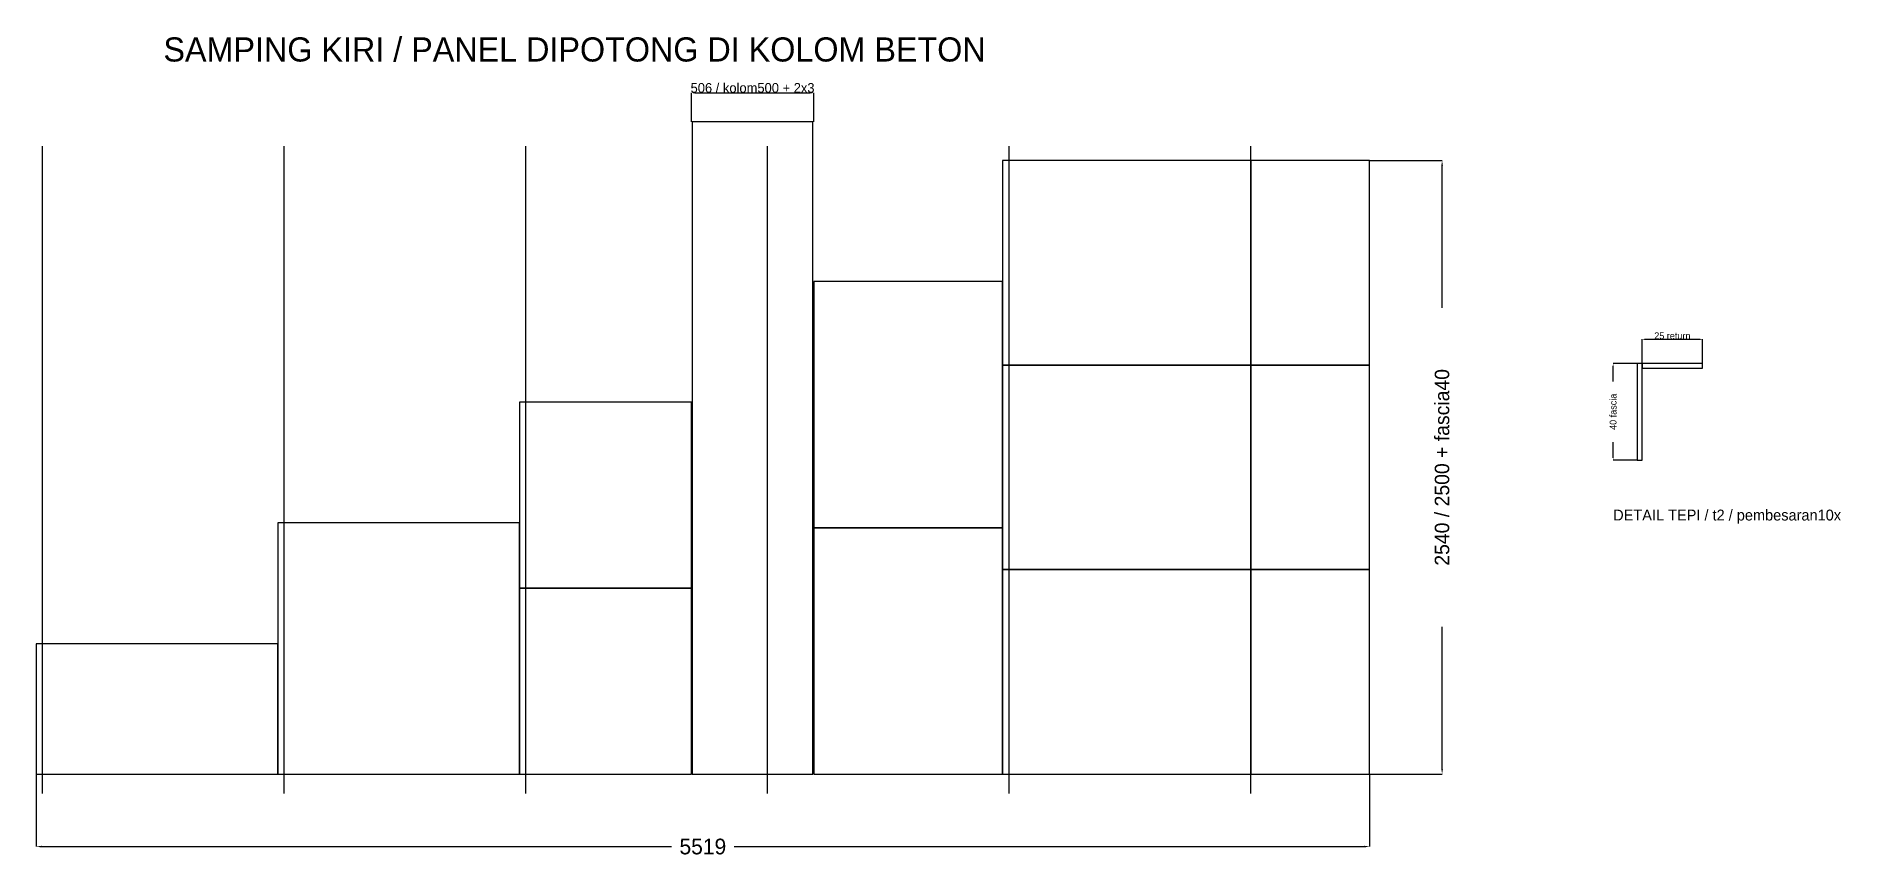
# Model space of a CAD drawing. Header units: millimetres. Extents: x -27 to 7443, y -343 to 3055.
import ezdxf

# ---------------------------------------------------------------- set-up
doc = ezdxf.new("R2010")
doc.units = ezdxf.units.MM
for name, color, linetype in [('context', 7, 'Continuous'), ('detail', 7, 'Continuous'), ('grid', 7, 'Continuous')]:
    doc.layers.add(name, color=color, linetype=linetype)
doc.dimstyles.get("Standard").update_dxf_attribs({"dimtxt": 2.5, "dimasz": 2.5, "dimexe": 1.25, "dimexo": 0.625, "dimtad": 1, "dimcen": 2.5, "dimazin": 3, "dimtfac": 1, "dimtmove": 0, "dimatfit": 3})

# ---------------------------------------------------------------- blocks, each defined once
blk = doc.blocks.new('_CLOSEDFILLED')
at = {"color": 0, "linetype": 'BYBLOCK'}
blk.add_solid([(-1, 0.16), (0, 0), (-1, -0.16)], dxfattribs=at)
blk = doc.blocks.new('*D1')
for p, q in [((-27, 0), (-27, -300)), ((5492, 0), (5492, -300)), ((-4.25, -300), (2602.5, -300)), ((2862.5, -300), (5469.25, -300))]:
    blk.add_line(p, q)
at = {"layer": 'Defpoints'}
for p in [(-27, 0), (5492, 0), (-27, -300)]:
    blk.add_point(p, dxfattribs=at)
at = {"xscale": 22.75, "yscale": 22.75, "rotation": 180}
blk.add_blockref('_CLOSEDFILLED', (-27, -300), dxfattribs=at)
at = {"xscale": 22.75, "yscale": 22.75}
blk.add_blockref('_CLOSEDFILLED', (5492, -300), dxfattribs=at)
at = {"insert": (2732.5, -300), "char_height": 65, "attachment_point": 5}
blk.add_mtext('5519', dxfattribs=at)
blk = doc.blocks.new('*D2')
for p, q in [((5492, 2540), (5792, 2540)), ((5792, 1930), (5792, 2519)), ((5792, 21), (5792, 610)), ((5492, 0), (5792, 0))]:
    blk.add_line(p, q)
at = {"layer": 'Defpoints'}
for p in [(5492, 2540), (5492, 0), (5792, 0)]:
    blk.add_point(p, dxfattribs=at)
at = {"xscale": 21, "yscale": 21}
for p, rotation in [((5792, 2540), 90), ((5792, 0), 270)]:
    blk.add_blockref('_CLOSEDFILLED', p, dxfattribs=dict(at, rotation=rotation))
at = {"insert": (5792, 1270), "char_height": 60, "attachment_point": 5, "rotation": 90}
blk.add_mtext('2540 / 2500 + fascia40', dxfattribs=at)
blk = doc.blocks.new('*D3')
for p, q in [((2685.15504, 2700), (2685.15504, 2820)), ((2699.15504, 2820), (3177.14896, 2820)), ((3191.14896, 2700), (3191.14896, 2820))]:
    blk.add_line(p, q)
at = {"layer": 'Defpoints'}
for p in [(2685.15504, 2820), (2685.15504, 2700), (3191.14896, 2700)]:
    blk.add_point(p, dxfattribs=at)
at = {"xscale": 14, "yscale": 14, "rotation": 180}
blk.add_blockref('_CLOSEDFILLED', (2685.15504, 2820), dxfattribs=at)
at = {"xscale": 14, "yscale": 14}
blk.add_blockref('_CLOSEDFILLED', (3191.14896, 2820), dxfattribs=at)
at = {"insert": (2938.152, 2840.625), "char_height": 40, "attachment_point": 5}
blk.add_mtext('506 / kolom500 + 2x3', dxfattribs=at)
blk = doc.blocks.new('*D4')
for p, q in [((6600, 1700), (6500, 1700)), ((6500, 1626), (6500, 1690.2)), ((6500, 1309.8), (6500, 1374)), ((6600, 1300), (6500, 1300))]:
    blk.add_line(p, q)
at = {"layer": 'Defpoints'}
for p in [(6600, 1700), (6500, 1300), (6600, 1300)]:
    blk.add_point(p, dxfattribs=at)
at = {"xscale": 9.799999999999999, "yscale": 9.799999999999999}
for p, rotation in [((6500, 1700), 90), ((6500, 1300), 270)]:
    blk.add_blockref('_CLOSEDFILLED', p, dxfattribs=dict(at, rotation=rotation))
at = {"insert": (6500, 1500), "char_height": 28, "attachment_point": 5, "rotation": 90}
blk.add_mtext('40 fascia', dxfattribs=at)
blk = doc.blocks.new('*D5')
for p, q in [((6620, 1700), (6620, 1800)), ((6629.8, 1800), (6860.2, 1800)), ((6870, 1700), (6870, 1800))]:
    blk.add_line(p, q)
at = {"layer": 'Defpoints'}
for p in [(6620, 1800), (6620, 1700), (6870, 1700)]:
    blk.add_point(p, dxfattribs=at)
at = {"xscale": 9.799999999999999, "yscale": 9.799999999999999, "rotation": 180}
blk.add_blockref('_CLOSEDFILLED', (6620, 1800), dxfattribs=at)
at = {"xscale": 9.799999999999999, "yscale": 9.799999999999999}
blk.add_blockref('_CLOSEDFILLED', (6870, 1800), dxfattribs=at)
at = {"insert": (6745, 1814.625), "char_height": 28, "attachment_point": 5}
blk.add_mtext('25 return', dxfattribs=at)

msp = doc.modelspace()

# ---------------------------------------------------------------- linework, layer by layer
at = {"layer": 'context'}
for p, q in [((3188.149, 2700), (2688.155, 2700)), ((2688.155, 2700), (2688.155, 0)), ((3188.149, 0), (3188.149, 2700)), ((2688.155, 0), (3188.149, 0))]:
    msp.add_line(p, q, dxfattribs=at)
at = {"layer": 'detail'}
for p, q in [((5000, 2540), (3973, 2540)), ((3973, 2540), (3973, 1693.333)), ((5000, 1693.333), (5000, 2540)), ((5492, 2540), (5000, 2540)), ((5000, 2540), (5000, 1693.333)), ((5492, 1693.333), (5492, 2540)), ((3973, 2040), (3191.149, 2040)), ((3191.149, 2040), (3191.149, 1020)), ((3973, 1020), (3973, 2040)), ((5000, 1693.333), (3973, 1693.333)), ((3973, 1693.333), (3973, 846.667)), ((3973, 1693.333), (5000, 1693.333)), ((5000, 846.667), (5000, 1693.333)), ((5492, 1693.333), (5000, 1693.333)), ((5000, 1693.333), (5000, 846.667)), ((5000, 1693.333), (5492, 1693.333)), ((5492, 846.667), (5492, 1693.333)), ((6620, 1700), (6600, 1700)), ((6600, 1700), (6600, 1300)), ((6620, 1300), (6620, 1700)), ((6870, 1700), (6620, 1700)), ((6620, 1700), (6620, 1680)), ((6620, 1680), (6870, 1680)), ((6870, 1680), (6870, 1700)), ((2685.155, 1540), (1973, 1540)), ((1973, 1540), (1973, 770)), ((2685.155, 770), (2685.155, 1540)), ((6600, 1300), (6620, 1300)), ((1973, 1040), (973, 1040)), ((973, 1040), (973, 0)), ((1973, 0), (1973, 1040)), ((3973, 1020), (3191.149, 1020)), ((3191.149, 1020), (3191.149, 0)), ((3191.149, 1020), (3973, 1020)), ((3973, 0), (3973, 1020)), ((5000, 846.667), (3973, 846.667)), ((3973, 846.667), (3973, 0)), ((3973, 846.667), (5000, 846.667)), ((5000, 0), (5000, 846.667)), ((5492, 846.667), (5000, 846.667)), ((5000, 846.667), (5000, 0)), ((5000, 846.667), (5492, 846.667)), ((5492, 0), (5492, 846.667)), ((2685.155, 770), (1973, 770)), ((1973, 770), (1973, 0)), ((1973, 770), (2685.155, 770)), ((2685.155, 0), (2685.155, 770)), ((973, 540), (-27, 540)), ((-27, 540), (-27, 0)), ((973, 0), (973, 540)), ((-27, 0), (973, 0)), ((973, 0), (1973, 0)), ((1973, 0), (2685.155, 0)), ((3191.149, 0), (3973, 0)), ((3973, 0), (5000, 0)), ((5000, 0), (5492, 0))]:
    msp.add_line(p, q, dxfattribs=at)
at = {"layer": 'grid'}
for p, q in [((0, -80), (0, 2600)), ((1000, -80), (1000, 2600)), ((2000, -80), (2000, 2600)), ((3000, -80), (3000, 2600)), ((4000, -80), (4000, 2600)), ((5000, -80), (5000, 2600))]:
    msp.add_line(p, q, dxfattribs=at)

# ---------------------------------------------------------------- texts
for s, height, p in [('SAMPING KIRI / PANEL DIPOTONG DI KOLOM BETON', 100, (500, 2950)), ('DETAIL TEPI / t2 / pembesaran10x', 45, (6500, 1050))]:
    msp.add_text(s, height=height).set_placement(p)

# ---------------------------------------------------------------- dimensions: what is measured, and where the dimension line sits
for base, p1, p2, text, override, picture, middle in [((2685.155, 2820), (2685.155, 2700), (3191.149, 2700), '506 / kolom500 + 2x3', {"dimtxt": 40, "dimasz": 14}, '*D3', (2938.152, 2840.625)), ((6620, 1800), (6620, 1700), (6870, 1700), '25 return', {"dimtxt": 28, "dimasz": 9.8}, '*D5', (6745, 1814.625)), ((-27, -300), (-27, 0), (5492, 0), '5519', {"dimtxt": 65, "dimasz": 22.75}, '*D1', (2732.5, -300))]:
    dim = msp.add_linear_dim(base=base, p1=p1, p2=p2, text=text, dimstyle='Standard', override=override)
    dim.commit()
    dim.dimension.update_dxf_attribs({"geometry": picture, "text_midpoint": middle})
for base, p1, p2, text, override, picture, middle in [((5792, 0), (5492, 0), (5492, 2540), '2540 / 2500 + fascia40', {"dimtxt": 60, "dimasz": 21}, '*D2', (5792, 1270)), ((6500, 1300), (6600, 1300), (6600, 1700), '40 fascia', {"dimtxt": 28, "dimasz": 9.8}, '*D4', (6500, 1500))]:
    dim = msp.add_linear_dim(base=base, p1=p1, p2=p2, angle=90, text=text, dimstyle='Standard', override=override)
    dim.commit()
    dim.dimension.update_dxf_attribs({"geometry": picture, "text_midpoint": middle})

doc.saveas('drawing.dxf')
